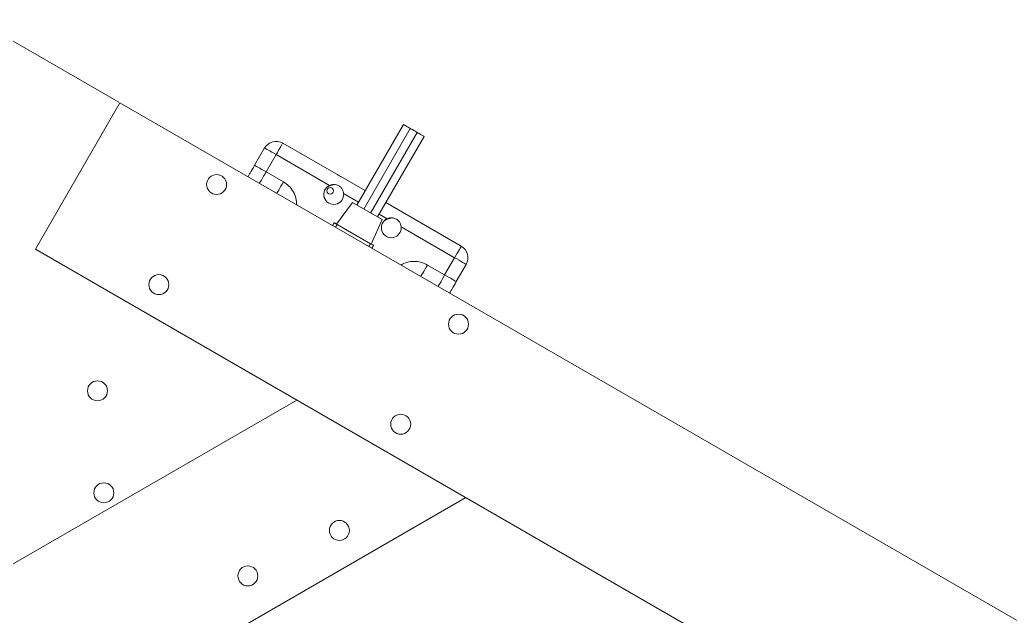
# Model space of a CAD drawing. Header units: millimetres. Extents: x 127 to 957, y 10 to 832.
# Drawn here: x 618.9 to 767.8, y 741.9 to 831.6 of the extents above; entities that cross this region are included whole.
import ezdxf

# ---------------------------------------------------------------- set-up
doc = ezdxf.new("R2010")
doc.units = ezdxf.units.MM

msp = doc.modelspace()

# ---------------------------------------------------------------- linework, layer by layer
at = {"color": 7, "linetype": 'Continuous', "lineweight": 15}
for p, q in [((633.83, 819.19), (612.33, 831.6)), ((633.98, 819.1), (621.28, 797.1)), ((867.81, 684.1), (633.98, 819.1)), ((676.59, 815.86), (669.59, 803.74)), ((677.63, 815.26), (670.63, 803.14)), ((670.63, 803.14), (677.63, 815.26)), ((671.67, 802.54), (678.67, 814.66)), ((678.67, 814.66), (671.67, 802.54)), ((670.84, 805.9), (658.46, 813.05)), ((672.71, 801.94), (679.71, 814.06)), ((655.72, 812.32), (654.22, 809.72)), ((655.96, 808.72), (657.46, 811.32)), ((657.46, 811.32), (665.49, 806.68)), ((655.96, 808.72), (658.55, 807.22)), ((668.92, 804.13), (666.55, 800.87)), ((673.38, 801.55), (668.92, 804.13)), ((685.3, 797.55), (673.96, 804.1)), ((673.38, 801.55), (671.75, 797.87)), ((665.96, 800.64), (666.21, 801.07)), ((671.66, 797.92), (666.64, 800.82)), ((676.27, 800.46), (684.3, 795.82)), ((621.28, 797.1), (855.11, 662.1)), ((671.84, 797.24), (672.09, 797.67)), ((684.3, 795.82), (682.8, 793.22)), ((680.21, 794.72), (682.8, 793.22)), ((684.54, 792.22), (686.04, 794.82)), ((660.59, 774.41), (140.98, 474.41)), ((685.99, 759.74), (660.59, 774.41)), ((166.38, 459.74), (685.99, 759.74))]:
    msp.add_line(p, q, dxfattribs=at)
at = {"color": 8, "linetype": 'Continuous', "lineweight": 15}
for p, q in [((667.61, 805.46), (669.84, 804.17)), ((672.96, 802.37), (674.15, 801.68)), ((666.39, 800.39), (666.64, 800.82)), ((671.41, 797.49), (671.66, 797.92))]:
    msp.add_line(p, q, dxfattribs=at)
at = {"color": 7, "linetype": 'Continuous', "lineweight": 15, "flags": 128}
for points in [[(677.63, 815.26), (677.59, 815.28), (677.48, 815.35), (677.31, 815.45), (677.11, 815.56), (676.91, 815.68), (676.74, 815.77), (676.63, 815.84), (676.59, 815.86)], [(678.67, 814.66), (678.63, 814.68), (678.52, 814.75), (678.35, 814.85), (678.15, 814.96), (677.95, 815.08), (677.78, 815.17), (677.67, 815.24), (677.63, 815.26)], [(679.71, 814.06), (679.67, 814.08), (679.56, 814.15), (679.39, 814.25), (679.19, 814.36), (678.99, 814.48), (678.82, 814.57), (678.71, 814.64), (678.67, 814.66)], [(658.46, 813.05), (658.44, 813.02), (658.38, 812.92), (658.29, 812.76), (658.16, 812.55), (658.01, 812.28), (657.84, 811.98), (657.65, 811.66), (657.46, 811.32)], [(657.46, 811.32), (657.12, 811.52), (656.79, 811.7), (656.49, 811.88), (656.23, 812.03), (656.02, 812.15), (655.86, 812.24), (655.76, 812.3), (655.72, 812.32)], [(654.22, 809.72), (654.26, 809.7), (654.36, 809.65), (654.52, 809.55), (654.73, 809.43), (654.99, 809.28), (655.29, 809.1), (655.62, 808.92), (655.96, 808.72)], [(654.96, 806.99), (654.98, 807.02), (655.03, 807.12), (655.13, 807.28), (655.25, 807.5), (655.4, 807.76), (655.57, 808.06), (655.76, 808.38), (655.96, 808.72)], [(658.55, 807.22), (658.36, 806.88), (658.17, 806.56), (658, 806.26), (657.85, 806), (657.72, 805.78), (657.63, 805.62), (657.57, 805.52), (657.55, 805.49)], [(666.67, 808.31), (666.81, 808.24), (667.13, 808.04)], [(664.99, 806.31), (665.35, 806.56), (666.24, 806.83)], [(673.65, 801.31), (674.01, 801.56), (674.9, 801.83)], [(666.64, 800.82), (666.55, 800.87), (666.47, 800.92), (666.4, 800.96), (666.33, 801), (666.28, 801.03), (666.24, 801.05), (666.21, 801.07), (666.21, 801.07)], [(684.3, 795.82), (684.5, 796.16), (684.69, 796.48), (684.86, 796.78), (685.01, 797.05), (685.13, 797.26), (685.23, 797.42), (685.28, 797.52), (685.3, 797.55)], [(686.04, 794.82), (686, 794.84), (685.9, 794.9), (685.74, 794.99), (685.53, 795.11), (685.27, 795.26), (684.97, 795.44), (684.64, 795.63), (684.3, 795.82)], [(680.21, 794.72), (680.01, 794.38), (679.82, 794.06), (679.65, 793.76), (679.5, 793.5), (679.37, 793.28), (679.28, 793.12), (679.22, 793.02), (679.21, 792.99)], [(681.8, 791.49), (681.82, 791.52), (681.88, 791.62), (681.97, 791.78), (682.1, 792), (682.25, 792.26), (682.42, 792.56), (682.61, 792.88), (682.8, 793.22)], [(682.8, 793.22), (683.14, 793.03), (683.47, 792.84), (683.77, 792.67), (684.03, 792.52), (684.24, 792.39), (684.4, 792.3), (684.5, 792.24), (684.54, 792.22)]]:
    msp.add_lwpolyline(points, dxfattribs=at)
at = {"color": 7, "linetype": 'Continuous', "lineweight": 15}
for centre, radius in [((648.51, 806.82), 1.5), ((665.59, 805.89), 0.5), ((639.82, 791.77), 1.5), ((684.88, 785.82), 1.5), ((630.6, 775.8), 1.5), ((676.19, 770.77), 1.5), ((631.55, 760.46), 1.5), ((666.97, 754.8), 1.5), ((653.21, 747.96), 1.5)]:
    msp.add_circle(centre, radius, dxfattribs=at)
for centre, radius, start, end in [((657.46, 811.32), 2, 60, 150), ((666.12, 805.33), 1.5, 115.017, 4.983), ((674.78, 800.33), 1.5, 115.017, 4.983), ((487.12, 477.78), 369.52, 59.9622, 60.0397), ((684.3, 795.82), 2, 330, 60)]:
    msp.add_arc(centre, radius, start, end, dxfattribs=at)
for points, knots in [([(653.22, 807.99), (653.24, 808.02), (653.28, 808.09), (653.62, 808.68), (653.98, 809.3), (654.22, 809.72)], [0, 0, 0, 0, 0.24963, 0.499054, 1, 1, 1, 1]), ([(658.55, 807.22), (658.84, 807.03), (659.42, 806.63), (660.06, 805.78), (660.48, 804.8), (660.53, 804.1), (660.55, 803.76)], [0, 0, 0, 0, 0.2456569, 0.4999806, 0.7543213, 1, 1, 1, 1]), ([(665.49, 806.68), (665.64, 806.74), (665.95, 806.85), (666.44, 806.81), (666.9, 806.64), (667.27, 806.33), (667.53, 805.92), (667.59, 805.6), (667.61, 805.46)], [0, 0, 0, 0, 0.171664, 0.34294, 0.499996, 0.671801, 0.843344, 1, 1, 1, 1]), ([(674.15, 801.68), (674.3, 801.74), (674.61, 801.85), (675.1, 801.81), (675.56, 801.64), (675.93, 801.33), (676.19, 800.92), (676.25, 800.6), (676.27, 800.46)], [0, 0, 0, 0, 0.171664, 0.34294, 0.499996, 0.671801, 0.843344, 1, 1, 1, 1]), ([(676.21, 794.72), (676.52, 794.87), (677.15, 795.18), (678.21, 795.3), (679.26, 795.18), (679.9, 794.87), (680.21, 794.72)], [0, 0, 0, 0, 0.245663, 0.5, 0.75433, 1, 1, 1, 1]), ([(683.54, 790.49), (683.55, 790.52), (683.59, 790.58), (683.93, 791.17), (684.29, 791.8), (684.54, 792.22)], [0, 0, 0, 0, 0.235642, 0.499099, 1, 1, 1, 1])]:
    msp.add_open_spline(points, degree=3, knots=knots, dxfattribs=at)

doc.saveas('drawing.dxf')
